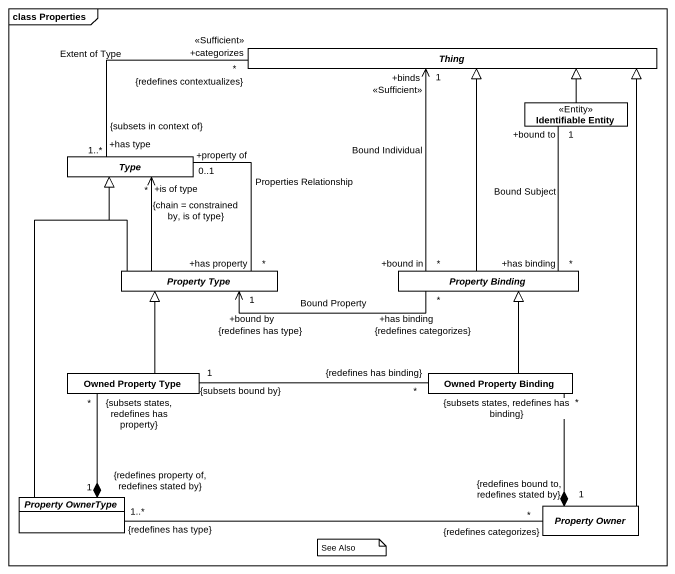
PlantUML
@startuml
mainframe class Properties
hide circle
hide empty members
abstract class Thing
class "Identifiable Entity" as Identifiable_Entity <<Entity>>
abstract class Type
abstract class "Property Type" as Property_Type
abstract class "Property Binding" as Property_Binding
class "Owned Property Type" as Owned_Property_Type
class "Owned Property Binding" as Owned_Property_Binding
abstract class "Property OwnerType" as Property_OwnerType
abstract class "Property Owner" as Property_Owner
Identifiable_Entity -left-|> Thing
Identifiable_Entity "+bound to\n1" -- "+has binding\n*" Property_Binding : Bound Subject
Type "+has type\n1..*\n{subsets in context of}" -right- "+categorizes\n*\n{redefines contextualizes}\n<<Sufficient>>" Thing : Extent of Type
Type "+property of\n0..1" -- "+has property\n*" Property_Type : Properties Relationship
Property_Type -up-> "+is of type\n*\n{chain = constrained by, is of type}" Type
Property_Type -up-|> Type
Property_Type "+bound by\n1\n{redefines has type}" <-right- "+has binding\n*\n{redefines categorizes}" Property_Binding : Bound Property
Property_Binding "+bound in\n*" -up-> "+binds\n1\n<<Sufficient>>" Thing : Bound Individual
Property_Binding -up-|> Thing
Owned_Property_Type -up-|> Property_Type
Owned_Property_Binding -up-|> Property_Binding
Owned_Property_Binding "{redefines has binding}\n*" -left- "{subsets bound by}\n1" Owned_Property_Type
Property_OwnerType -up-|> Type
Property_OwnerType "{redefines property of, redefines stated by}\n1" *-up- "{subsets states, redefines has property}\n*" Owned_Property_Type
Property_OwnerType "1..*\n{redefines has type}" -right- "*\n{redefines categorizes}" Property_Owner
Property_Owner -up-|> Thing
Property_Owner "{redefines bound to, redefines stated by}\n1" *-up- "{subsets states, redefines has binding}\n*" Owned_Property_Binding
note as N1
  See Also
end note
@enduml
